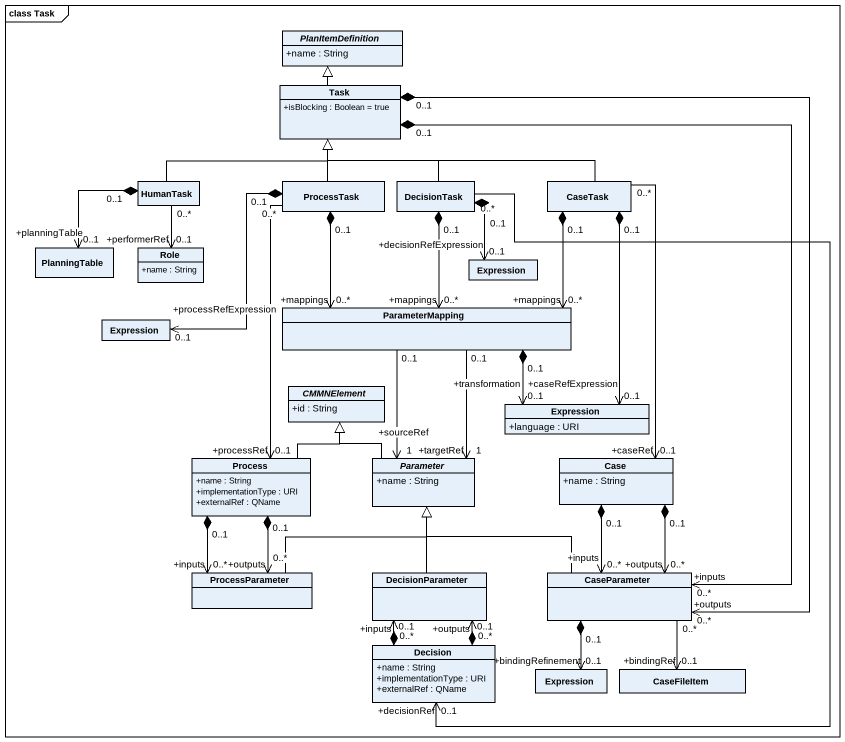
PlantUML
@startuml
mainframe class Task
hide circle
hide empty members
skinparam classAttributeIconSize 0
abstract class PlanItemDefinition {
  +name : String
}
class Task {
  +isBlocking : Boolean = true
}
class HumanTask
class ProcessTask
class DecisionTask
class CaseTask
class PlanningTable
class Role {
  +name : String
}
class Expression
class ParameterMapping
class "Expression" as Expression_2
abstract class CMMNElement {
  +id : String
}
class "Expression" as Expression_3 {
  +language : URI
}
class "Process" as Process_ {
  +name : String
  +implementationType : URI
  +externalRef : QName
}
abstract class Parameter {
  +name : String
}
class Case {
  +name : String
}
class ProcessParameter
class DecisionParameter
class CaseParameter
class Decision {
  +name : String
  +implementationType : URI
  +externalRef : QName
}
class "Expression" as Expression_4
class CaseFileItem
Task -up-|> PlanItemDefinition
Task "0..1" *--> "+inputs\n0..*" CaseParameter
Task "0..1" *--> "+outputs\n0..*" CaseParameter
HumanTask -right-|> Task
HumanTask "0..1" *--> "+planningTable\n0..1" PlanningTable
HumanTask "0..*" --> "+performerRef\n0..1" Role
ProcessTask -up-|> Task
ProcessTask "0..1" *--> "+mappings\n0..*" ParameterMapping
ProcessTask "0..1" *--> "0..1\n+processRefExpression" Expression_2
ProcessTask "0..*" --> "+processRef\n0..1" Process_
DecisionTask -up-|> Task
DecisionTask "0..1" *--> "+decisionRefExpression\n0..1" Expression
DecisionTask "0..1" *--> "+mappings\n0..*" ParameterMapping
DecisionTask "0..*" --> "0..1\n+decisionRef" Decision
CaseTask -left-|> Task
CaseTask "0..1" *--> "+mappings\n0..*" ParameterMapping
CaseTask "0..1" *--> "+caseRefExpression\n0..1" Expression_3
CaseTask "0..*" --> "+caseRef\n0..1" Case
ParameterMapping "0..1" *--> "+transformation\n0..1" Expression_3
ParameterMapping "0..1" --> "+sourceRef\n1" Parameter
ParameterMapping "0..1" --> "+targetRef\n1" Parameter
Process_ -up-|> CMMNElement
Process_ "0..1" *--> "+inputs\n0..*" ProcessParameter
Process_ "0..1" *--> "+outputs\n0..*" ProcessParameter
Parameter -up-|> CMMNElement
Case "0..1" *--> "+inputs\n0..*" CaseParameter
Case "0..1" *--> "+outputs\n0..*" CaseParameter
ProcessParameter -up-|> Parameter
DecisionParameter -up-|> Parameter
CaseParameter -left-|> Parameter
CaseParameter "0..1" *--> "+bindingRefinement\n0..1" Expression_4
CaseParameter "0..*" --> "+bindingRef\n0..1" CaseFileItem
Decision "0..1" *-up-> "+inputs\n0..*" DecisionParameter
Decision "0..1" *-up-> "+outputs\n0..*" DecisionParameter
@enduml
